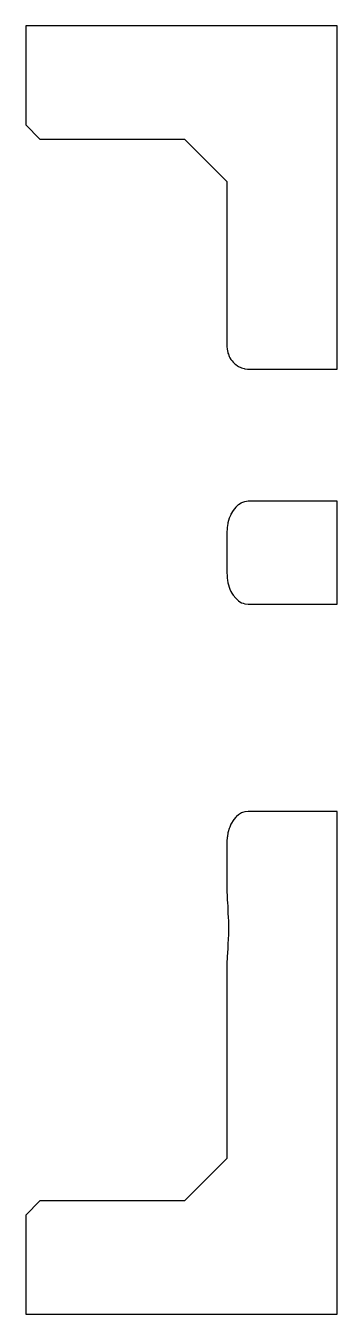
# Model space of a CAD drawing. Header units: metres. Extents: x 0 to 47.5, y 0 to 45.5.
# Drawn here: x 0 to 11, y 0 to 45.5 of the extents above.
import ezdxf

# ---------------------------------------------------------------- set-up
doc = ezdxf.new("R2010")
doc.units = ezdxf.units.M

msp = doc.modelspace()

# ---------------------------------------------------------------- linework, layer by layer
for p, q in [((11, 45.5), (0, 45.5)), ((0, 45.5), (0, 42)), ((11, 33.3768), (11, 45.5)), ((0, 42), (0.5, 41.5)), ((0.5, 41.5), (5.60409, 41.5)), ((5.60409, 41.5), (7.10409, 40)), ((7.10409, 40), (7.10409, 34.1961)), ((7.10409, 34.1961), (7.1052, 34.1807)), ((7.1052, 34.1807), (7.11332, 34.0679)), ((7.11332, 34.0679), (7.11933, 34.0406)), ((7.11933, 34.0406), (7.14079, 33.9429)), ((7.14079, 33.9429), (7.15525, 33.9048)), ((7.15525, 33.9048), (7.18583, 33.8241)), ((7.18583, 33.8241), (7.2119, 33.7777)), ((7.2119, 33.7777), (7.24732, 33.7145)), ((7.24732, 33.7145), (7.28729, 33.6634)), ((7.28729, 33.6634), (7.32376, 33.6168)), ((7.32376, 33.6168), (7.37859, 33.5656)), ((7.37859, 33.5656), (7.41325, 33.5333)), ((7.41325, 33.5333), (7.48237, 33.487)), ((7.48237, 33.487), (7.51359, 33.4661)), ((7.51359, 33.4661), (7.59482, 33.4294)), ((7.59482, 33.4294), (7.62232, 33.4169)), ((7.62232, 33.4169), (7.71206, 33.3934)), ((7.71206, 33.3934), (7.73676, 33.3869)), ((7.73676, 33.3869), (7.83048, 33.3789)), ((7.83048, 33.3789), (7.85409, 33.3768)), ((7.85409, 33.3768), (11, 33.3768)), ((7.72503, 28.6893), (7.62232, 28.6532)), ((7.73676, 28.6934), (7.72503, 28.6893)), ((7.85409, 28.7069), (7.73676, 28.6934)), ((11, 28.7069), (7.85409, 28.7069)), ((11, 25.0728), (11, 28.7069)), ((7.23898, 28.2346), (7.18583, 28.1077)), ((7.24732, 28.2546), (7.23898, 28.2346)), ((7.32376, 28.3855), (7.24732, 28.2546)), ((7.41325, 28.4973), (7.32376, 28.3855)), ((7.50249, 28.5774), (7.41325, 28.4973)), ((7.51359, 28.5873), (7.50249, 28.5774)), ((7.61084, 28.6463), (7.51359, 28.5873)), ((7.62232, 28.6532), (7.61084, 28.6463)), ((7.11332, 27.7812), (7.11174, 27.7519)), ((7.13644, 27.9221), (7.11332, 27.7812)), ((7.14079, 27.9487), (7.13644, 27.9221)), ((7.18583, 28.1077), (7.14079, 27.9487)), ((7.11174, 27.7519), (7.10409, 27.6095)), ((7.10409, 27.6095), (7.10409, 26.1702)), ((7.10409, 26.1702), (7.10797, 26.098)), ((7.10797, 26.098), (7.11332, 25.9985)), ((7.11332, 25.9985), (7.12505, 25.927)), ((7.12505, 25.927), (7.14079, 25.8311)), ((7.14079, 25.8311), (7.16029, 25.7622)), ((7.16029, 25.7622), (7.18583, 25.672)), ((7.18583, 25.672), (7.21279, 25.6076)), ((7.21279, 25.6076), (7.24732, 25.5251)), ((7.24732, 25.5251), (7.28123, 25.4671)), ((7.28123, 25.4671), (7.32376, 25.3942)), ((7.32376, 25.3942), (7.41325, 25.2824)), ((7.41325, 25.2824), (7.51359, 25.1924)), ((7.51359, 25.1924), (7.56303, 25.1624)), ((7.56303, 25.1624), (7.62232, 25.1265)), ((7.62232, 25.1265), (7.67458, 25.1081)), ((7.67458, 25.1081), (7.73676, 25.0863)), ((7.73676, 25.0863), (7.85409, 25.0728)), ((7.85409, 25.0728), (11, 25.0728)), ((7.85409, 17.7569), (7.73676, 17.7434)), ((11, 17.7569), (7.85409, 17.7569)), ((11, 0), (11, 17.7569)), ((7.24732, 17.3046), (7.20148, 17.1951)), ((7.26718, 17.3386), (7.24732, 17.3046)), ((7.32376, 17.4355), (7.26718, 17.3386)), ((7.34742, 17.4651), (7.32376, 17.4355)), ((7.41325, 17.5474), (7.34742, 17.4651)), ((7.44017, 17.5715), (7.41325, 17.5474)), ((7.51359, 17.6373), (7.44017, 17.5715)), ((7.54309, 17.6552), (7.51359, 17.6373)), ((7.62232, 17.7032), (7.54309, 17.6552)), ((7.65362, 17.7142), (7.62232, 17.7032)), ((7.73676, 17.7434), (7.65362, 17.7142)), ((7.11999, 16.8719), (7.11332, 16.8312)), ((7.14079, 16.9987), (7.11999, 16.8719)), ((7.152, 17.0383), (7.14079, 16.9987)), ((7.18583, 17.1578), (7.152, 17.0383)), ((7.20148, 17.1951), (7.18583, 17.1578)), ((7.10627, 16.7002), (7.10409, 16.6596)), ((7.10409, 16.6596), (7.10409, 14.9674)), ((7.11332, 16.8312), (7.10627, 16.7002)), ((7.10409, 14.9674), (7.10426, 14.963)), ((7.10426, 14.963), (7.10465, 14.9526)), ((7.10465, 14.9526), (7.11007, 14.7463)), ((7.11007, 14.7463), (7.11332, 14.6226)), ((7.11332, 14.6226), (7.12044, 14.5338)), ((7.12044, 14.5338), (7.1311, 14.4008)), ((7.1311, 14.4008), (7.13543, 14.2967)), ((7.13543, 14.2967), (7.14079, 14.1679)), ((7.14079, 14.1679), (7.15188, 14.0136)), ((7.15188, 14.0136), (7.16039, 13.8953)), ((7.16039, 13.8953), (7.16134, 13.6239)), ((7.1621, 13.4049), (7.14079, 13.0769)), ((7.16134, 13.6239), (7.1621, 13.4049)), ((7.13422, 12.9022), (7.11332, 12.6283)), ((7.14079, 13.0769), (7.13422, 12.9022)), ((7.10653, 12.3568), (7.10409, 12.2908)), ((7.10409, 12.2908), (7.10409, 5.5)), ((7.11332, 12.6283), (7.10653, 12.3568)), ((7.10409, 5.5), (5.60409, 4)), ((0.5, 4), (0, 3.5)), ((5.60409, 4), (0.5, 4)), ((0, 3.5), (0, 0)), ((0, 0), (11, 0))]:
    msp.add_line(p, q)

doc.saveas('drawing.dxf')
